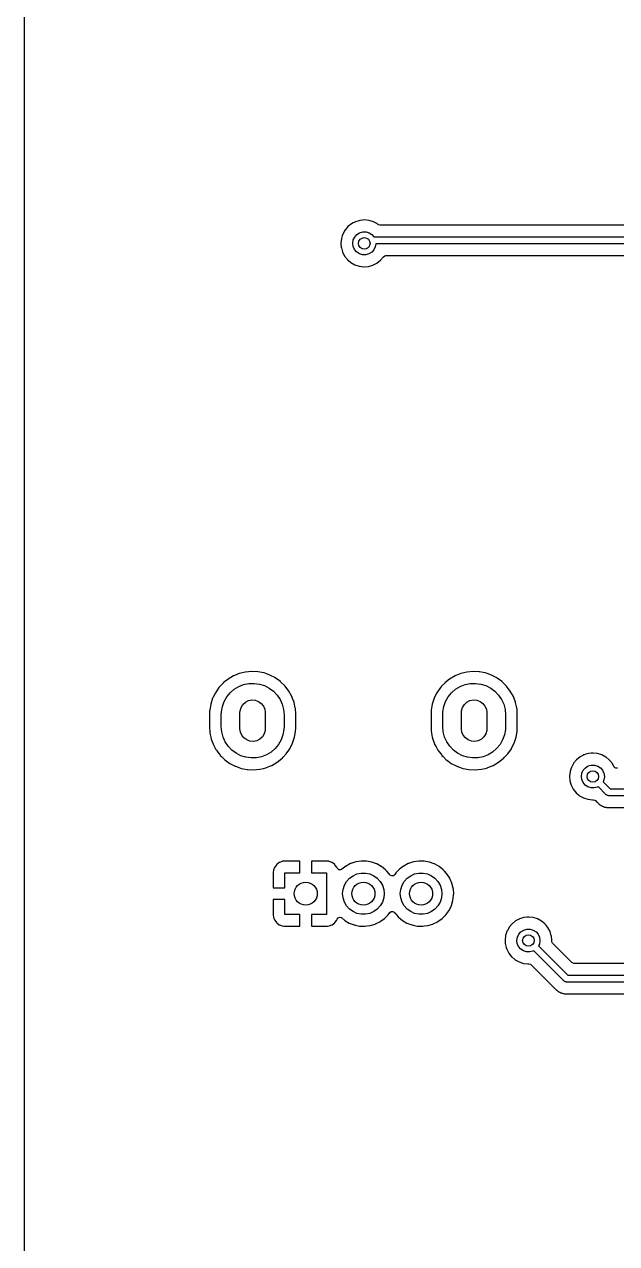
# Model space of a CAD drawing. Extents: x 41 to 172, y -227 to -42.
# Drawn here: x 40.5 to 66.2, y -148.5 to -95.7 of the extents above; entities that cross this region are included whole.
import ezdxf

# ---------------------------------------------------------------- set-up
doc = ezdxf.new("R2010")
doc.units = 0
doc.layers.add('BLACK', color=7, linetype='CONTINUOUS')

msp = doc.modelspace()

# ---------------------------------------------------------------- linework, layer by layer
at = {"layer": 'BLACK', "linetype": 'CONTINUOUS'}
for p, q in [((40.5135, -226.695), (40.5135, -42.5445)), ((54.3665, -104.66), (54.3136, -104.757)), ((54.4059, -104.589), (54.3665, -104.66)), ((54.4088, -104.583), (54.4059, -104.589)), ((54.4059, -104.589), (54.4059, -104.589)), ((54.536, -104.432), (54.4088, -104.583)), ((54.6901, -104.308), (54.536, -104.432)), ((54.7691, -104.267), (54.6901, -104.308)), ((54.8599, -104.219), (54.7691, -104.267)), ((54.8654, -104.216), (54.8599, -104.219)), ((54.8599, -104.219), (54.8599, -104.219)), ((54.959, -104.189), (54.8654, -104.216)), ((55.0492, -104.162), (54.959, -104.189)), ((55.0408, -104.7), (55.1771, -104.661)), ((55.0551, -104.161), (55.0492, -104.162)), ((55.0492, -104.162), (55.0492, -104.162)), ((55.0612, -104.16), (55.0551, -104.161)), ((55.0613, -104.16), (55.0612, -104.16)), ((55.1696, -104.15), (55.0613, -104.16)), ((55.2521, -104.143), (55.1696, -104.15)), ((55.1771, -104.661), (55.3189, -104.661)), ((55.2582, -104.143), (55.2521, -104.143)), ((55.4426, -104.163), (55.2582, -104.143)), ((55.2582, -104.143), (55.2582, -104.143)), ((55.3189, -104.661), (55.4547, -104.702)), ((55.4488, -104.163), (55.4426, -104.163)), ((55.4426, -104.163), (55.4426, -104.163)), ((55.6377, -104.222), (55.4488, -104.163)), ((55.8117, -104.316), (55.6377, -104.222)), ((55.8164, -104.32), (55.8117, -104.316)), ((55.8428, -104.342), (55.8164, -104.32)), ((55.8164, -104.32), (55.8164, -104.32)), ((55.855, -104.35), (55.8428, -104.342)), ((55.9231, -104.37), (55.855, -104.35)), ((73.9802, -104.37), (55.9231, -104.37)), ((54.2538, -104.945), (54.2317, -105.142)), ((54.2317, -105.142), (54.2322, -105.148)), ((54.2322, -105.148), (54.2477, -105.332)), ((54.2897, -104.832), (54.2538, -104.945)), ((54.3117, -104.763), (54.2897, -104.832)), ((54.3136, -104.757), (54.3117, -104.763)), ((54.3117, -104.763), (54.3117, -104.763)), ((54.745, -105.15), (54.7668, -105.01)), ((54.7634, -105.29), (54.745, -105.15)), ((54.7668, -105.01), (54.8271, -104.881)), ((54.8271, -104.881), (54.9209, -104.775)), ((54.9209, -104.775), (55.0408, -104.7)), ((55.4547, -104.702), (55.5737, -104.779)), ((55.5737, -104.779), (55.6597, -104.879)), ((55.6597, -104.879), (74.3266, -104.879)), ((55.743, -105.179), (55.7213, -105.308)), ((74.3283, -105.179), (55.743, -105.179)), ((54.2477, -105.332), (54.2483, -105.339)), ((54.2483, -105.339), (54.2521, -105.352)), ((54.2521, -105.352), (54.2998, -105.519)), ((54.2998, -105.519), (54.3028, -105.529)), ((54.3028, -105.529), (54.3932, -105.705)), ((54.3932, -105.705), (54.516, -105.86)), ((54.8205, -105.42), (54.7634, -105.29)), ((54.9117, -105.529), (54.8205, -105.42)), ((55.0297, -105.607), (54.9117, -105.529)), ((55.1651, -105.65), (55.0297, -105.607)), ((55.3068, -105.652), (55.1651, -105.65)), ((55.4436, -105.615), (55.3068, -105.652)), ((55.5644, -105.541), (55.4436, -105.615)), ((55.6595, -105.436), (55.5644, -105.541)), ((55.7213, -105.308), (55.6595, -105.436)), ((56.0734, -105.74), (56.1274, -105.697)), ((56.1274, -105.697), (56.1748, -105.688)), ((56.1748, -105.688), (73.9775, -105.688)), ((54.516, -105.86), (54.5207, -105.864)), ((54.5207, -105.864), (54.5207, -105.864)), ((54.5207, -105.864), (54.633, -105.96)), ((54.633, -105.96), (54.6666, -105.988)), ((54.6666, -105.988), (54.8393, -106.085)), ((54.8393, -106.085), (55.0274, -106.146)), ((55.0274, -106.146), (55.2238, -106.169)), ((55.2238, -106.169), (55.2299, -106.169)), ((55.2299, -106.169), (55.4148, -106.154)), ((55.2299, -106.169), (55.2299, -106.169)), ((55.4148, -106.154), (55.4148, -106.154)), ((55.4148, -106.154), (55.421, -106.154)), ((55.421, -106.154), (55.6115, -106.101)), ((55.6115, -106.101), (55.617, -106.098)), ((55.617, -106.098), (55.7825, -106.014)), ((55.617, -106.098), (55.617, -106.098)), ((55.7825, -106.014), (55.788, -106.012)), ((55.7825, -106.014), (55.7825, -106.014)), ((55.788, -106.012), (55.9438, -105.89)), ((55.9438, -105.89), (56.0731, -105.74)), ((56.0731, -105.74), (56.0734, -105.74)), ((49.1289, -124.219), (48.9957, -124.361)), ((49.1321, -124.215), (49.1289, -124.219)), ((49.3438, -124.046), (49.1321, -124.215)), ((49.5778, -123.909), (49.3438, -124.046)), ((49.6176, -123.893), (49.5778, -123.909)), ((49.8249, -123.809), (49.6176, -123.893)), ((49.8292, -123.807), (49.8249, -123.809)), ((49.8249, -123.809), (49.8249, -123.809)), ((49.9581, -123.776), (49.8292, -123.807)), ((50.0881, -123.744), (49.9581, -123.776)), ((50.0926, -123.743), (50.0881, -123.744)), ((50.0881, -123.744), (50.0881, -123.744)), ((50.3625, -123.717), (50.0926, -123.743)), ((50.3671, -123.717), (50.3625, -123.717)), ((50.6288, -123.73), (50.3671, -123.717)), ((50.3671, -123.717), (50.3671, -123.717)), ((50.6333, -123.73), (50.6288, -123.73)), ((50.6288, -123.73), (50.6288, -123.73)), ((50.6378, -123.731), (50.6333, -123.73)), ((50.8013, -123.764), (50.6378, -123.731)), ((50.6378, -123.731), (50.6378, -123.731)), ((50.8994, -123.783), (50.8013, -123.764)), ((50.973, -123.809), (50.8994, -123.783)), ((51.1507, -123.872), (50.973, -123.809)), ((51.1508, -123.872), (51.1507, -123.872)), ((51.1551, -123.873), (51.1508, -123.872)), ((51.395, -123.999), (51.1551, -123.873)), ((51.3987, -124.002), (51.395, -123.999)), ((51.5095, -124.083), (51.3987, -124.002)), ((51.6143, -124.159), (51.5095, -124.083)), ((51.6175, -124.162), (51.6143, -124.159)), ((51.7958, -124.337), (51.6175, -124.162)), ((58.7289, -124.219), (58.5957, -124.361)), ((58.7321, -124.215), (58.7289, -124.219)), ((58.9438, -124.046), (58.7321, -124.215)), ((59.1778, -123.909), (58.9438, -124.046)), ((59.2176, -123.893), (59.1778, -123.909)), ((59.4249, -123.809), (59.2176, -123.893)), ((59.4292, -123.807), (59.4249, -123.809)), ((59.4249, -123.809), (59.4249, -123.809)), ((59.5581, -123.776), (59.4292, -123.807)), ((59.6881, -123.744), (59.5581, -123.776)), ((59.6926, -123.743), (59.6881, -123.744)), ((59.6881, -123.744), (59.6881, -123.744)), ((59.9625, -123.717), (59.6926, -123.743)), ((59.9671, -123.717), (59.9625, -123.717)), ((60.2288, -123.73), (59.9671, -123.717)), ((59.9671, -123.717), (59.9671, -123.717)), ((60.2333, -123.73), (60.2288, -123.73)), ((60.2288, -123.73), (60.2288, -123.73)), ((60.2378, -123.731), (60.2333, -123.73)), ((60.4013, -123.764), (60.2378, -123.731)), ((60.2378, -123.731), (60.2378, -123.731)), ((60.4994, -123.783), (60.4013, -123.764)), ((60.573, -123.809), (60.4994, -123.783)), ((60.7507, -123.872), (60.573, -123.809)), ((60.7508, -123.872), (60.7507, -123.872)), ((60.7551, -123.873), (60.7508, -123.872)), ((60.995, -123.999), (60.7551, -123.873)), ((60.9987, -124.002), (60.995, -123.999)), ((61.1095, -124.083), (60.9987, -124.002)), ((61.2143, -124.159), (61.1095, -124.083)), ((61.2175, -124.162), (61.2143, -124.159)), ((61.3958, -124.337), (61.2175, -124.162)), ((48.7904, -124.64), (48.6793, -124.864)), ((48.7924, -124.636), (48.7904, -124.64)), ((48.7904, -124.64), (48.7904, -124.64)), ((48.947, -124.414), (48.7924, -124.636)), ((48.9957, -124.361), (48.947, -124.414)), ((49.2842, -124.82), (49.43, -124.642)), ((49.43, -124.642), (49.6037, -124.491)), ((49.6037, -124.491), (49.8003, -124.372)), ((49.8003, -124.372), (50.0142, -124.287)), ((50.0142, -124.287), (50.2393, -124.24)), ((50.2393, -124.24), (50.4691, -124.232)), ((50.4691, -124.232), (50.697, -124.262)), ((50.697, -124.262), (50.9167, -124.33)), ((50.9167, -124.33), (51.1217, -124.434)), ((51.1217, -124.434), (51.3062, -124.571)), ((51.3062, -124.571), (51.4649, -124.738)), ((51.4649, -124.738), (51.5933, -124.929)), ((51.8082, -124.349), (51.7958, -124.337)), ((51.9727, -124.564), (51.8082, -124.349)), ((52.1043, -124.801), (51.9727, -124.564)), ((58.3904, -124.64), (58.2793, -124.864)), ((58.3924, -124.636), (58.3904, -124.64)), ((58.3904, -124.64), (58.3904, -124.64)), ((58.547, -124.414), (58.3924, -124.636)), ((58.5957, -124.361), (58.547, -124.414)), ((58.8842, -124.82), (59.03, -124.642)), ((59.03, -124.642), (59.2037, -124.491)), ((59.2037, -124.491), (59.4003, -124.372)), ((59.4003, -124.372), (59.6142, -124.287)), ((59.6142, -124.287), (59.8393, -124.24)), ((59.8393, -124.24), (60.0691, -124.232)), ((60.0691, -124.232), (60.297, -124.262)), ((60.297, -124.262), (60.5167, -124.33)), ((60.5167, -124.33), (60.7217, -124.434)), ((60.7217, -124.434), (60.9062, -124.571)), ((60.9062, -124.571), (61.0649, -124.738)), ((61.0649, -124.738), (61.1933, -124.929)), ((61.4082, -124.349), (61.3958, -124.337)), ((61.5727, -124.564), (61.4082, -124.349)), ((61.7043, -124.801), (61.5727, -124.564)), ((48.5864, -125.141), (48.5434, -125.389)), ((48.5872, -125.137), (48.5864, -125.141)), ((48.5864, -125.141), (48.5864, -125.141)), ((48.6716, -124.879), (48.5872, -125.137)), ((48.6793, -124.864), (48.6716, -124.879)), ((49.051, -125.462), (49.092, -125.236)), ((49.092, -125.236), (49.1704, -125.02)), ((49.1704, -125.02), (49.2842, -124.82)), ((49.8609, -125.42), (49.9025, -125.276)), ((49.9025, -125.276), (49.9812, -125.149)), ((49.9812, -125.149), (50.0911, -125.048)), ((50.0911, -125.048), (50.2241, -124.981)), ((50.2241, -124.981), (50.3705, -124.951)), ((50.3705, -124.951), (50.5194, -124.962)), ((50.5194, -124.962), (50.6598, -125.013)), ((50.6598, -125.013), (50.7815, -125.099)), ((50.7815, -125.099), (50.8755, -125.215)), ((50.8755, -125.215), (50.9347, -125.352)), ((51.5933, -124.929), (51.6878, -125.138)), ((51.6878, -125.138), (51.7456, -125.361)), ((52.106, -124.805), (52.1043, -124.801)), ((52.1355, -124.883), (52.106, -124.805)), ((52.106, -124.805), (52.106, -124.805)), ((52.2004, -125.055), (52.1355, -124.883)), ((52.2014, -125.059), (52.2004, -125.055)), ((52.2519, -125.288), (52.2014, -125.059)), ((52.2014, -125.059), (52.2014, -125.059)), ((58.1864, -125.141), (58.1434, -125.389)), ((58.1872, -125.137), (58.1864, -125.141)), ((58.1864, -125.141), (58.1864, -125.141)), ((58.2716, -124.879), (58.1872, -125.137)), ((58.2793, -124.864), (58.2716, -124.879)), ((58.651, -125.462), (58.692, -125.236)), ((58.692, -125.236), (58.7704, -125.02)), ((58.7704, -125.02), (58.8842, -124.82)), ((59.4609, -125.42), (59.5025, -125.276)), ((59.5025, -125.276), (59.5812, -125.149)), ((59.5812, -125.149), (59.6911, -125.048)), ((59.6911, -125.048), (59.8241, -124.981)), ((59.8241, -124.981), (59.9705, -124.951)), ((59.9705, -124.951), (60.1194, -124.962)), ((60.1194, -124.962), (60.2598, -125.013)), ((60.2598, -125.013), (60.3815, -125.099)), ((60.3815, -125.099), (60.4754, -125.215)), ((60.4754, -125.215), (60.5347, -125.352)), ((61.1933, -124.929), (61.2878, -125.138)), ((61.2878, -125.138), (61.3456, -125.361)), ((61.706, -124.805), (61.7043, -124.801)), ((61.7355, -124.883), (61.706, -124.805)), ((61.706, -124.805), (61.706, -124.805)), ((61.8004, -125.055), (61.7355, -124.883)), ((61.8014, -125.059), (61.8004, -125.055)), ((61.8519, -125.288), (61.8014, -125.059)), ((61.8014, -125.059), (61.8014, -125.059)), ((48.5373, -125.474), (48.5365, -125.49)), ((48.5365, -125.49), (48.5365, -126.179)), ((48.5406, -125.408), (48.5373, -125.474)), ((48.5408, -125.404), (48.5406, -125.408)), ((48.5434, -125.389), (48.5408, -125.404)), ((49.045, -125.59), (49.051, -125.462)), ((49.045, -126.11), (49.045, -125.59)), ((49.855, -125.5), (49.8609, -125.42)), ((49.855, -126.2), (49.855, -125.5)), ((50.9347, -125.352), (50.955, -125.5)), ((50.955, -125.5), (50.955, -126.2)), ((51.7456, -125.361), (51.765, -125.59)), ((51.765, -125.59), (51.765, -126.11)), ((52.2589, -125.32), (52.2519, -125.288)), ((52.2627, -125.372), (52.2589, -125.32)), ((52.2732, -125.517), (52.2627, -125.372)), ((52.2735, -125.521), (52.2732, -125.517)), ((52.2735, -126.21), (52.2735, -125.521)), ((58.1373, -125.474), (58.1365, -125.49)), ((58.1365, -125.49), (58.1365, -126.179)), ((58.1406, -125.408), (58.1373, -125.474)), ((58.1408, -125.404), (58.1406, -125.408)), ((58.1434, -125.389), (58.1408, -125.404)), ((58.645, -125.59), (58.651, -125.462)), ((58.645, -126.11), (58.645, -125.59)), ((59.455, -125.5), (59.4609, -125.42)), ((59.455, -126.2), (59.455, -125.5)), ((60.5347, -125.352), (60.555, -125.5)), ((60.555, -125.5), (60.555, -126.2)), ((61.3456, -125.361), (61.365, -125.59)), ((61.365, -125.59), (61.365, -126.11)), ((61.8589, -125.32), (61.8519, -125.288)), ((61.8627, -125.372), (61.8589, -125.32)), ((61.8732, -125.517), (61.8627, -125.372)), ((61.8735, -125.521), (61.8732, -125.517)), ((61.8735, -126.21), (61.8735, -125.521)), ((48.5365, -126.179), (48.5367, -126.181)), ((48.5367, -126.181), (48.5367, -126.181)), ((48.5367, -126.181), (48.5447, -126.292)), ((48.5447, -126.292), (48.5511, -126.38)), ((49.0644, -126.339), (49.045, -126.11)), ((49.8753, -126.348), (49.855, -126.2)), ((50.9491, -126.28), (50.9074, -126.424)), ((50.955, -126.2), (50.9491, -126.28)), ((51.759, -126.238), (51.718, -126.464)), ((51.765, -126.11), (51.759, -126.238)), ((52.2497, -126.409), (52.2686, -126.3)), ((52.2686, -126.3), (52.2692, -126.296)), ((52.2686, -126.3), (52.2686, -126.3)), ((52.2692, -126.296), (52.2735, -126.21)), ((58.1365, -126.179), (58.1367, -126.181)), ((58.1367, -126.181), (58.1447, -126.292)), ((58.1367, -126.181), (58.1367, -126.181)), ((58.1447, -126.292), (58.1511, -126.38)), ((58.6644, -126.339), (58.645, -126.11)), ((59.4753, -126.348), (59.455, -126.2)), ((60.5491, -126.28), (60.5074, -126.424)), ((60.555, -126.2), (60.5491, -126.28)), ((61.359, -126.238), (61.318, -126.464)), ((61.365, -126.11), (61.359, -126.238)), ((61.8497, -126.409), (61.8686, -126.3)), ((61.8686, -126.3), (61.8692, -126.296)), ((61.8686, -126.3), (61.8686, -126.3)), ((61.8692, -126.296), (61.8735, -126.21)), ((48.5511, -126.38), (48.5521, -126.385)), ((48.5521, -126.385), (48.5521, -126.385)), ((48.5521, -126.385), (48.5924, -126.567)), ((48.5924, -126.567), (48.6096, -126.645)), ((48.6096, -126.645), (48.7057, -126.899)), ((49.1222, -126.562), (49.0644, -126.339)), ((49.2167, -126.771), (49.1222, -126.562)), ((49.3451, -126.962), (49.2167, -126.771)), ((49.9345, -126.485), (49.8753, -126.348)), ((50.0285, -126.601), (49.9345, -126.485)), ((50.1502, -126.687), (50.0285, -126.601)), ((50.2906, -126.738), (50.1502, -126.687)), ((50.4395, -126.749), (50.2906, -126.738)), ((50.5859, -126.719), (50.4395, -126.749)), ((50.7189, -126.652), (50.5859, -126.719)), ((50.8288, -126.551), (50.7189, -126.652)), ((50.9074, -126.424), (50.8288, -126.551)), ((51.6396, -126.68), (51.5258, -126.88)), ((51.718, -126.464), (51.6396, -126.68)), ((52.0269, -127.045), (52.1363, -126.825)), ((52.1363, -126.825), (52.1384, -126.821)), ((52.1363, -126.825), (52.1363, -126.825)), ((52.1384, -126.821), (52.2228, -126.563)), ((52.2228, -126.563), (52.2497, -126.409)), ((58.1511, -126.38), (58.1521, -126.385)), ((58.1521, -126.385), (58.1521, -126.385)), ((58.1521, -126.385), (58.1924, -126.567)), ((58.1924, -126.567), (58.2096, -126.645)), ((58.2096, -126.645), (58.3057, -126.899)), ((58.7222, -126.562), (58.6644, -126.339)), ((58.8167, -126.771), (58.7222, -126.562)), ((58.9451, -126.962), (58.8167, -126.771)), ((59.5345, -126.485), (59.4753, -126.348)), ((59.6285, -126.601), (59.5345, -126.485)), ((59.7502, -126.687), (59.6285, -126.601)), ((59.8906, -126.738), (59.7502, -126.687)), ((60.0395, -126.749), (59.8906, -126.738)), ((60.1859, -126.719), (60.0395, -126.749)), ((60.3189, -126.652), (60.1859, -126.719)), ((60.4288, -126.551), (60.3189, -126.652)), ((60.5074, -126.424), (60.4288, -126.551)), ((61.2396, -126.68), (61.1258, -126.88)), ((61.318, -126.464), (61.2396, -126.68)), ((61.6269, -127.045), (61.7363, -126.825)), ((61.7363, -126.825), (61.7384, -126.821)), ((61.7363, -126.825), (61.7363, -126.825)), ((61.7384, -126.821), (61.8228, -126.563)), ((61.8228, -126.563), (61.8497, -126.409)), ((48.7057, -126.899), (48.7551, -126.988)), ((48.7551, -126.988), (48.8146, -127.095)), ((48.8146, -127.095), (48.8373, -127.136)), ((48.8373, -127.136), (48.9031, -127.222)), ((48.9031, -127.222), (48.9582, -127.294)), ((48.9582, -127.294), (49.0018, -127.351)), ((49.0018, -127.351), (49.0051, -127.355)), ((49.0051, -127.355), (49.0051, -127.355)), ((49.0051, -127.355), (49.0582, -127.407)), ((49.5038, -127.129), (49.3451, -126.962)), ((49.6883, -127.266), (49.5038, -127.129)), ((49.8933, -127.37), (49.6883, -127.266)), ((50.113, -127.438), (49.8933, -127.37)), ((51.0097, -127.328), (50.7958, -127.413)), ((51.2063, -127.209), (51.0097, -127.328)), ((51.38, -127.058), (51.2063, -127.209)), ((51.5258, -126.88), (51.38, -127.058)), ((51.7273, -127.432), (51.8599, -127.29)), ((51.8599, -127.29), (51.863, -127.286)), ((51.8599, -127.29), (51.8599, -127.29)), ((51.863, -127.286), (52.0176, -127.064)), ((52.0176, -127.064), (52.0269, -127.045)), ((58.3057, -126.899), (58.3551, -126.988)), ((58.3551, -126.988), (58.4146, -127.095)), ((58.4146, -127.095), (58.4373, -127.136)), ((58.4373, -127.136), (58.5031, -127.222)), ((58.5031, -127.222), (58.5582, -127.294)), ((58.5582, -127.294), (58.6018, -127.351)), ((58.6018, -127.351), (58.6051, -127.355)), ((58.6051, -127.355), (58.6051, -127.355)), ((58.6051, -127.355), (58.6582, -127.407)), ((59.1038, -127.129), (58.9451, -126.962)), ((59.2883, -127.266), (59.1038, -127.129)), ((59.4933, -127.37), (59.2883, -127.266)), ((59.713, -127.438), (59.4933, -127.37)), ((60.6097, -127.328), (60.3958, -127.413)), ((60.8063, -127.209), (60.6097, -127.328)), ((60.98, -127.058), (60.8063, -127.209)), ((61.1258, -126.88), (60.98, -127.058)), ((61.3273, -127.432), (61.4599, -127.29)), ((61.4599, -127.29), (61.463, -127.286)), ((61.4599, -127.29), (61.4599, -127.29)), ((61.463, -127.286), (61.6176, -127.064)), ((61.6176, -127.064), (61.6269, -127.045)), ((64.7176, -127.359), (64.5961, -127.422)), ((64.7659, -127.333), (64.7176, -127.359)), ((64.7714, -127.33), (64.7659, -127.333)), ((64.7659, -127.333), (64.7659, -127.333)), ((64.8501, -127.307), (64.7714, -127.33)), ((64.9552, -127.276), (64.8501, -127.307)), ((64.9611, -127.275), (64.9552, -127.276)), ((64.9552, -127.276), (64.9552, -127.276)), ((64.9672, -127.274), (64.9611, -127.275)), ((64.9673, -127.274), (64.9672, -127.274)), ((65.0756, -127.264), (64.9673, -127.274)), ((65.1581, -127.257), (65.0756, -127.264)), ((65.1642, -127.257), (65.1581, -127.257)), ((65.3486, -127.277), (65.1642, -127.257)), ((65.1642, -127.257), (65.1642, -127.257)), ((65.3548, -127.277), (65.3486, -127.277)), ((65.3486, -127.277), (65.3486, -127.277)), ((65.5437, -127.336), (65.3548, -127.277)), ((65.7177, -127.43), (65.5437, -127.336)), ((49.0582, -127.407), (49.1957, -127.541)), ((49.1957, -127.541), (49.1994, -127.544)), ((49.1994, -127.544), (49.1994, -127.544)), ((49.1994, -127.544), (49.2599, -127.588)), ((49.2599, -127.588), (49.415, -127.701)), ((49.415, -127.701), (49.6549, -127.827)), ((49.6549, -127.827), (49.6592, -127.828)), ((49.6592, -127.828), (49.6593, -127.828)), ((49.6593, -127.828), (49.7747, -127.869)), ((49.7747, -127.869), (49.9106, -127.917)), ((49.9106, -127.917), (50.0087, -127.936)), ((50.3409, -127.468), (50.113, -127.438)), ((50.5707, -127.46), (50.3409, -127.468)), ((50.7958, -127.413), (50.5707, -127.46)), ((50.7219, -127.956), (50.8816, -127.917)), ((50.8816, -127.917), (50.9808, -127.893)), ((50.9808, -127.893), (51.003, -127.884)), ((51.003, -127.884), (51.2279, -127.793)), ((51.2279, -127.793), (51.2322, -127.791)), ((51.2279, -127.793), (51.2279, -127.793)), ((51.2322, -127.791), (51.4662, -127.654)), ((51.4662, -127.654), (51.6683, -127.492)), ((51.6683, -127.492), (51.6744, -127.487)), ((51.6744, -127.487), (51.6779, -127.485)), ((51.6744, -127.487), (51.6744, -127.487)), ((51.6779, -127.485), (51.7273, -127.432)), ((58.6582, -127.407), (58.7957, -127.541)), ((58.7957, -127.541), (58.7994, -127.544)), ((58.7994, -127.544), (58.7994, -127.544)), ((58.7994, -127.544), (58.8599, -127.588)), ((58.8599, -127.588), (59.015, -127.701)), ((59.015, -127.701), (59.2549, -127.827)), ((59.2549, -127.827), (59.2592, -127.828)), ((59.2592, -127.828), (59.2593, -127.828)), ((59.2593, -127.828), (59.3747, -127.869)), ((59.3747, -127.869), (59.5106, -127.917)), ((59.5106, -127.917), (59.6087, -127.936)), ((59.9409, -127.468), (59.713, -127.438)), ((60.1707, -127.46), (59.9409, -127.468)), ((60.3958, -127.413), (60.1707, -127.46)), ((60.3219, -127.956), (60.4816, -127.917)), ((60.4816, -127.917), (60.5808, -127.893)), ((60.5808, -127.893), (60.603, -127.884)), ((60.603, -127.884), (60.8279, -127.793)), ((60.8279, -127.793), (60.8322, -127.791)), ((60.8279, -127.793), (60.8279, -127.793)), ((60.8322, -127.791), (61.0662, -127.654)), ((61.0662, -127.654), (61.2683, -127.492)), ((61.2683, -127.492), (61.2744, -127.487)), ((61.2744, -127.487), (61.2779, -127.485)), ((61.2744, -127.487), (61.2744, -127.487)), ((61.2779, -127.485), (61.3273, -127.432)), ((64.2177, -127.877), (64.1921, -127.957)), ((64.2196, -127.871), (64.2177, -127.877)), ((64.2177, -127.877), (64.2177, -127.877)), ((64.2331, -127.846), (64.2196, -127.871)), ((64.3119, -127.703), (64.2331, -127.846)), ((64.3148, -127.697), (64.3119, -127.703)), ((64.3119, -127.703), (64.3119, -127.703)), ((64.442, -127.546), (64.3148, -127.697)), ((64.5961, -127.422), (64.442, -127.546)), ((64.7331, -127.995), (64.8269, -127.889)), ((64.8269, -127.889), (64.9468, -127.814)), ((64.9468, -127.814), (65.0831, -127.775)), ((65.0831, -127.775), (65.2249, -127.775)), ((65.2249, -127.775), (65.3607, -127.816)), ((65.3607, -127.816), (65.4797, -127.893)), ((65.4797, -127.893), (65.5722, -128.001)), ((65.7224, -127.434), (65.7177, -127.43)), ((65.8637, -127.551), (65.7224, -127.434)), ((65.7224, -127.434), (65.7224, -127.434)), ((65.8701, -127.556), (65.8637, -127.551)), ((65.874, -127.561), (65.8701, -127.556)), ((65.8843, -127.573), (65.874, -127.561)), ((65.874, -127.561), (65.874, -127.561)), ((65.9951, -127.709), (65.8843, -127.573)), ((65.998, -127.715), (65.9951, -127.709)), ((66.0693, -127.849), (65.998, -127.715)), ((65.998, -127.715), (65.998, -127.715)), ((66.0879, -127.875), (66.0693, -127.849)), ((66.1488, -127.912), (66.0879, -127.875)), ((66.2197, -127.909), (66.1488, -127.912)), ((50.0087, -127.936), (50.1722, -127.969)), ((50.1722, -127.969), (50.1722, -127.969)), ((50.1722, -127.969), (50.1767, -127.97)), ((50.1767, -127.97), (50.1812, -127.97)), ((50.1812, -127.97), (50.1812, -127.97)), ((50.1812, -127.97), (50.4429, -127.983)), ((50.4429, -127.983), (50.4429, -127.983)), ((50.4429, -127.983), (50.4475, -127.983)), ((50.4475, -127.983), (50.7174, -127.957)), ((50.7174, -127.957), (50.7219, -127.956)), ((50.7219, -127.956), (50.7219, -127.956)), ((59.6087, -127.936), (59.7722, -127.969)), ((59.7722, -127.969), (59.7722, -127.969)), ((59.7722, -127.969), (59.7767, -127.97)), ((59.7767, -127.97), (59.7812, -127.97)), ((59.7812, -127.97), (59.7812, -127.97)), ((59.7812, -127.97), (60.0429, -127.983)), ((60.0429, -127.983), (60.0429, -127.983)), ((60.0429, -127.983), (60.0475, -127.983)), ((60.0475, -127.983), (60.3174, -127.957)), ((60.3174, -127.957), (60.3219, -127.956)), ((60.3219, -127.956), (60.3219, -127.956)), ((64.1598, -128.059), (64.1377, -128.256)), ((64.1377, -128.256), (64.1543, -128.453)), ((64.1921, -127.957), (64.1598, -128.059)), ((64.651, -128.264), (64.6728, -128.124)), ((64.6694, -128.404), (64.651, -128.264)), ((64.7265, -128.534), (64.6694, -128.404)), ((64.6728, -128.124), (64.7331, -127.995)), ((65.5722, -128.001), (65.6309, -128.13)), ((65.6273, -128.422), (65.5907, -128.498)), ((65.6509, -128.282), (65.6273, -128.422)), ((65.6309, -128.13), (65.651, -128.27)), ((65.651, -128.27), (65.6509, -128.282)), ((64.1543, -128.453), (64.2088, -128.643)), ((64.2088, -128.643), (64.2116, -128.649)), ((64.2116, -128.649), (64.2879, -128.797)), ((64.2879, -128.797), (64.2992, -128.819)), ((64.2992, -128.819), (64.422, -128.974)), ((64.422, -128.974), (64.4267, -128.978)), ((64.4267, -128.978), (64.4267, -128.978)), ((64.4267, -128.978), (64.5226, -129.06)), ((64.8177, -128.643), (64.7265, -128.534)), ((64.9357, -128.721), (64.8177, -128.643)), ((65.0711, -128.764), (64.9357, -128.721)), ((65.2128, -128.766), (65.0711, -128.764)), ((65.3496, -128.729), (65.2128, -128.766)), ((65.3794, -128.711), (65.3496, -128.729)), ((65.7307, -129.062), (65.3794, -128.711)), ((65.5907, -128.498), (65.8989, -128.806)), ((65.8989, -128.806), (79.795, -128.806)), ((64.5226, -129.06), (64.5726, -129.102)), ((64.5726, -129.102), (64.7453, -129.199)), ((64.7453, -129.199), (64.9334, -129.26)), ((64.9334, -129.26), (65.1298, -129.283)), ((65.1298, -129.283), (65.1359, -129.283)), ((65.1359, -129.283), (65.147, -129.282)), ((65.1359, -129.283), (65.1359, -129.283)), ((65.147, -129.282), (65.1677, -129.28)), ((65.1677, -129.28), (65.2372, -129.295)), ((65.2372, -129.295), (65.2665, -129.317)), ((65.2665, -129.317), (65.3131, -129.363)), ((65.3131, -129.363), (65.3211, -129.372)), ((65.3211, -129.372), (65.3254, -129.379)), ((65.3254, -129.379), (65.3312, -129.384)), ((65.3312, -129.384), (65.3312, -129.384)), ((65.3312, -129.384), (65.3771, -129.427)), ((65.3771, -129.427), (65.3799, -129.43)), ((65.3799, -129.43), (65.4005, -129.451)), ((65.4005, -129.451), (65.404, -129.453)), ((65.404, -129.453), (65.413, -129.461)), ((65.413, -129.461), (65.4467, -129.493)), ((65.4467, -129.493), (65.4536, -129.497)), ((65.4536, -129.497), (65.4536, -129.497)), ((65.4536, -129.497), (65.4655, -129.503)), ((65.4655, -129.503), (65.482, -129.514)), ((65.7478, -129.072), (65.7307, -129.062)), ((65.7618, -129.086), (65.7478, -129.072)), ((65.7809, -129.091), (65.7618, -129.086)), ((65.798, -129.101), (65.7809, -129.091)), ((65.8177, -129.101), (65.798, -129.101)), ((65.8368, -129.106), (65.8177, -129.101)), ((79.8571, -129.106), (65.8368, -129.106)), ((65.482, -129.514), (65.4921, -129.522)), ((65.4921, -129.522), (65.4989, -129.527)), ((65.4989, -129.527), (65.5062, -129.53)), ((65.5062, -129.53), (65.5062, -129.53)), ((65.5062, -129.53), (65.5413, -129.545)), ((65.5413, -129.545), (65.552, -129.551)), ((65.552, -129.551), (65.5738, -129.563)), ((65.5738, -129.563), (65.5925, -129.573)), ((65.5925, -129.573), (65.6132, -129.578)), ((65.6132, -129.578), (65.6319, -129.585)), ((65.6319, -129.585), (65.6516, -129.593)), ((65.6516, -129.593), (65.6892, -129.599)), ((65.6892, -129.599), (65.6972, -129.6)), ((65.6972, -129.6), (65.7089, -129.603)), ((65.7089, -129.603), (65.7369, -129.61)), ((65.7369, -129.61), (65.7536, -129.614)), ((65.7536, -129.614), (65.7751, -129.614)), ((65.7751, -129.614), (65.7948, -129.616)), ((65.7948, -129.616), (65.816, -129.619)), ((65.816, -129.619), (65.8619, -129.615)), ((65.8619, -129.615), (65.8738, -129.614)), ((65.8738, -129.614), (78.8906, -129.614)), ((51.4367, -132.094), (51.3602, -132.196)), ((51.4493, -132.082), (51.4367, -132.094)), ((51.5514, -132.005), (51.4493, -132.082)), ((51.5669, -131.997), (51.5514, -132.005)), ((51.6874, -131.952), (51.5669, -131.997)), ((51.7026, -131.948), (51.6874, -131.952)), ((51.7535, -131.942), (51.7026, -131.948)), ((51.7603, -131.942), (51.7535, -131.942)), ((52.4375, -131.942), (51.7603, -131.942)), ((52.4451, -131.944), (52.4375, -131.942)), ((52.4465, -131.945), (52.4451, -131.944)), ((52.451, -131.96), (52.4465, -131.945)), ((52.451, -132.45), (52.451, -131.96)), ((52.9607, -131.948), (52.959, -131.956)), ((52.959, -131.956), (52.959, -132.45)), ((52.9619, -131.946), (52.9607, -131.948)), ((52.9771, -131.942), (52.9619, -131.946)), ((53.6497, -131.942), (52.9771, -131.942)), ((53.6565, -131.942), (53.6497, -131.942)), ((53.7074, -131.948), (53.6565, -131.942)), ((53.7226, -131.952), (53.7074, -131.948)), ((53.8431, -131.997), (53.7226, -131.952)), ((53.8586, -132.005), (53.8431, -131.997)), ((53.9607, -132.082), (53.8586, -132.005)), ((53.9733, -132.094), (53.9607, -132.082)), ((54.0498, -132.196), (53.9733, -132.094)), ((54.6527, -132.049), (54.4565, -132.152)), ((54.6573, -132.047), (54.6527, -132.049)), ((54.6527, -132.049), (54.6527, -132.049)), ((54.8775, -131.975), (54.6573, -132.047)), ((55.1064, -131.94), (54.8775, -131.975)), ((55.1116, -131.94), (55.1064, -131.94)), ((55.2606, -131.942), (55.1116, -131.94)), ((55.1116, -131.94), (55.1116, -131.94)), ((55.338, -131.943), (55.2606, -131.942)), ((55.3431, -131.944), (55.338, -131.943)), ((55.5609, -131.983), (55.3431, -131.944)), ((55.3431, -131.944), (55.3431, -131.944)), ((55.566, -131.984), (55.5609, -131.983)), ((55.5609, -131.983), (55.5609, -131.983)), ((55.5709, -131.985), (55.566, -131.984)), ((55.7795, -132.059), (55.5709, -131.985)), ((55.5709, -131.985), (55.5709, -131.985)), ((55.7844, -132.061), (55.7795, -132.059)), ((55.7795, -132.059), (55.7795, -132.059)), ((55.7889, -132.063), (55.7844, -132.061)), ((55.9826, -132.17), (55.7889, -132.063)), ((55.7889, -132.063), (55.7889, -132.063)), ((57.1527, -132.049), (56.9565, -132.152)), ((57.1573, -132.047), (57.1527, -132.049)), ((57.1527, -132.049), (57.1527, -132.049)), ((57.3775, -131.975), (57.1573, -132.047)), ((57.6064, -131.94), (57.3775, -131.975)), ((57.6116, -131.94), (57.6064, -131.94)), ((57.7606, -131.942), (57.6116, -131.94)), ((57.6116, -131.94), (57.6116, -131.94)), ((57.838, -131.943), (57.7606, -131.942)), ((57.8431, -131.944), (57.838, -131.943)), ((58.0609, -131.983), (57.8431, -131.944)), ((57.8431, -131.944), (57.8431, -131.944)), ((58.066, -131.984), (58.0609, -131.983)), ((58.0609, -131.983), (58.0609, -131.983)), ((58.0709, -131.985), (58.066, -131.984)), ((58.2795, -132.059), (58.0709, -131.985)), ((58.0709, -131.985), (58.0709, -131.985)), ((58.2844, -132.061), (58.2795, -132.059)), ((58.2795, -132.059), (58.2795, -132.059)), ((58.2889, -132.063), (58.2844, -132.061)), ((58.4826, -132.17), (58.2889, -132.063)), ((58.2889, -132.063), (58.2889, -132.063)), ((51.2974, -132.399), (51.297, -132.405)), ((51.297, -132.405), (51.297, -133.078)), ((51.3029, -132.348), (51.2974, -132.399)), ((51.3065, -132.332), (51.3029, -132.348)), ((51.3517, -132.212), (51.3065, -132.332)), ((51.3602, -132.196), (51.3517, -132.212)), ((51.805, -133.096), (51.805, -132.45)), ((51.805, -132.45), (52.451, -132.45)), ((52.959, -132.45), (53.605, -132.45)), ((53.605, -132.45), (53.605, -134.25)), ((54.0583, -132.212), (54.0498, -132.196)), ((54.0689, -132.24), (54.0583, -132.212)), ((54.0817, -132.265), (54.0689, -132.24)), ((54.136, -132.311), (54.0817, -132.265)), ((54.2063, -132.32), (54.136, -132.311)), ((54.2661, -132.292), (54.2063, -132.32)), ((54.2667, -132.293), (54.2661, -132.292)), ((54.2708, -132.29), (54.2667, -132.293)), ((54.4477, -132.157), (54.2708, -132.29)), ((54.4519, -132.154), (54.4477, -132.157)), ((54.4477, -132.157), (54.4477, -132.157)), ((54.4565, -132.152), (54.4519, -132.154)), ((54.6028, -132.681), (54.755, -132.571)), ((54.755, -132.571), (54.9269, -132.494)), ((54.9269, -132.494), (55.1109, -132.455)), ((55.1109, -132.455), (55.2991, -132.455)), ((55.2991, -132.455), (55.4831, -132.494)), ((55.4831, -132.494), (55.655, -132.571)), ((55.655, -132.571), (55.8072, -132.681)), ((55.9871, -132.173), (55.9826, -132.17)), ((55.9826, -132.17), (55.9826, -132.17)), ((55.9912, -132.176), (55.9871, -132.173)), ((56.1648, -132.313), (55.9912, -132.176)), ((55.9912, -132.176), (55.9912, -132.176)), ((56.1689, -132.316), (56.1648, -132.313)), ((56.1648, -132.313), (56.1648, -132.313)), ((56.225, -132.378), (56.1689, -132.316)), ((56.3123, -132.474), (56.225, -132.378)), ((56.3248, -132.488), (56.3123, -132.474)), ((56.3276, -132.492), (56.3248, -132.488)), ((56.35, -132.527), (56.3276, -132.492)), ((56.3276, -132.492), (56.3276, -132.492)), ((56.3707, -132.551), (56.35, -132.527)), ((56.4344, -132.582), (56.3707, -132.551)), ((56.5049, -132.574), (56.4344, -132.582)), ((56.5598, -132.529), (56.5049, -132.574)), ((56.6066, -132.461), (56.5598, -132.529)), ((56.6138, -132.453), (56.6066, -132.461)), ((56.7291, -132.332), (56.6138, -132.453)), ((56.7667, -132.293), (56.7291, -132.332)), ((56.7708, -132.29), (56.7667, -132.293)), ((56.9477, -132.157), (56.7708, -132.29)), ((56.9519, -132.154), (56.9477, -132.157)), ((56.9477, -132.157), (56.9477, -132.157)), ((56.9565, -132.152), (56.9519, -132.154)), ((57.1028, -132.681), (57.255, -132.571)), ((57.255, -132.571), (57.4269, -132.494)), ((57.4269, -132.494), (57.6109, -132.455)), ((57.6109, -132.455), (57.7991, -132.455)), ((57.7991, -132.455), (57.9831, -132.494)), ((57.9831, -132.494), (58.155, -132.571)), ((58.155, -132.571), (58.3072, -132.681)), ((58.4871, -132.173), (58.4826, -132.17)), ((58.4826, -132.17), (58.4826, -132.17)), ((58.4912, -132.176), (58.4871, -132.173)), ((58.6648, -132.313), (58.4912, -132.176)), ((58.4912, -132.176), (58.4912, -132.176)), ((58.6689, -132.316), (58.6648, -132.313)), ((58.6648, -132.313), (58.6648, -132.313)), ((58.725, -132.378), (58.6689, -132.316)), ((58.8123, -132.474), (58.725, -132.378)), ((58.8248, -132.488), (58.8123, -132.474)), ((58.9506, -132.682), (58.8248, -132.488)), ((51.297, -133.078), (51.3015, -133.093)), ((51.3015, -133.093), (51.3029, -133.094)), ((51.3029, -133.094), (51.3105, -133.096)), ((51.3105, -133.096), (51.805, -133.096)), ((54.305, -133.35), (54.3247, -133.163)), ((54.3247, -133.163), (54.3828, -132.984)), ((54.3828, -132.984), (54.4769, -132.821)), ((54.4769, -132.821), (54.6028, -132.681)), ((55.8072, -132.681), (55.9331, -132.821)), ((55.9331, -132.821), (56.0272, -132.984)), ((56.0272, -132.984), (56.0853, -133.163)), ((56.0853, -133.163), (56.105, -133.35)), ((56.805, -133.35), (56.8247, -133.163)), ((56.8247, -133.163), (56.8828, -132.984)), ((56.8828, -132.984), (56.9769, -132.821)), ((56.9769, -132.821), (57.1028, -132.681)), ((58.3072, -132.681), (58.4331, -132.821)), ((58.4331, -132.821), (58.5272, -132.984)), ((58.5272, -132.984), (58.5853, -133.163)), ((58.5853, -133.163), (58.605, -133.35)), ((58.9526, -132.687), (58.9506, -132.682)), ((58.9652, -132.716), (58.9526, -132.687)), ((58.9526, -132.687), (58.9526, -132.687)), ((59.0429, -132.895), (58.9652, -132.716)), ((59.0993, -133.119), (59.0429, -132.895)), ((59.0998, -133.124), (59.0993, -133.119)), ((59.104, -133.175), (59.0998, -133.124)), ((59.0998, -133.124), (59.0998, -133.124)), ((59.1183, -133.35), (59.104, -133.175)), ((51.2987, -133.61), (51.297, -133.618)), ((51.297, -133.618), (51.297, -134.295)), ((51.2999, -133.608), (51.2987, -133.61)), ((51.3151, -133.604), (51.2999, -133.608)), ((51.805, -133.604), (51.3151, -133.604)), ((51.805, -134.25), (51.805, -133.604)), ((54.3247, -133.537), (54.305, -133.35)), ((54.3828, -133.716), (54.3247, -133.537)), ((54.4769, -133.879), (54.3828, -133.716)), ((56.0272, -133.716), (55.9331, -133.879)), ((56.0853, -133.537), (56.0272, -133.716)), ((56.105, -133.35), (56.0853, -133.537)), ((56.8247, -133.537), (56.805, -133.35)), ((56.8828, -133.716), (56.8247, -133.537)), ((56.9769, -133.879), (56.8828, -133.716)), ((58.5272, -133.716), (58.4331, -133.879)), ((58.5853, -133.537), (58.5272, -133.716)), ((58.605, -133.35), (58.5853, -133.537)), ((59.0191, -133.87), (59.0864, -133.649)), ((59.0864, -133.649), (59.1166, -133.419)), ((59.1166, -133.419), (59.1183, -133.35)), ((52.451, -134.25), (51.805, -134.25)), ((52.451, -134.744), (52.451, -134.25)), ((53.605, -134.25), (52.959, -134.25)), ((52.959, -134.25), (52.959, -134.74)), ((54.6028, -134.019), (54.4769, -133.879)), ((54.755, -134.129), (54.6028, -134.019)), ((54.9269, -134.206), (54.755, -134.129)), ((55.1109, -134.245), (54.9269, -134.206)), ((55.2991, -134.245), (55.1109, -134.245)), ((55.4831, -134.206), (55.2991, -134.245)), ((55.655, -134.129), (55.4831, -134.206)), ((55.8072, -134.019), (55.655, -134.129)), ((55.9331, -133.879), (55.8072, -134.019)), ((56.2813, -134.266), (56.3504, -134.17)), ((56.3504, -134.17), (56.4064, -134.126)), ((56.4064, -134.126), (56.4771, -134.12)), ((56.4771, -134.12), (56.54, -134.153)), ((56.54, -134.153), (56.5601, -134.178)), ((56.5601, -134.178), (56.5618, -134.18)), ((56.5618, -134.18), (56.5618, -134.18)), ((56.5618, -134.18), (56.5645, -134.185)), ((56.5645, -134.185), (56.7161, -134.36)), ((57.1028, -134.019), (56.9769, -133.879)), ((57.255, -134.129), (57.1028, -134.019)), ((57.4269, -134.206), (57.255, -134.129)), ((57.6109, -134.245), (57.4269, -134.206)), ((57.7991, -134.245), (57.6109, -134.245)), ((57.9831, -134.206), (57.7991, -134.245)), ((58.155, -134.129), (57.9831, -134.206)), ((58.3072, -134.019), (58.155, -134.129)), ((58.4331, -133.879), (58.3072, -134.019)), ((58.7813, -134.266), (58.9021, -134.098)), ((58.9021, -134.098), (58.9165, -134.078)), ((58.9165, -134.078), (58.934, -134.042)), ((58.934, -134.042), (59.0168, -133.875)), ((59.0168, -133.875), (59.0191, -133.87)), ((59.0168, -133.875), (59.0168, -133.875)), ((51.297, -134.295), (51.2974, -134.301)), ((51.2974, -134.301), (51.3029, -134.352)), ((51.3029, -134.352), (51.3065, -134.368)), ((51.3065, -134.368), (51.3517, -134.488)), ((51.3517, -134.488), (51.3602, -134.504)), ((51.3602, -134.504), (51.4367, -134.606)), ((51.4367, -134.606), (51.4493, -134.618)), ((51.4493, -134.618), (51.5514, -134.695)), ((51.5514, -134.695), (51.5669, -134.703)), ((51.5669, -134.703), (51.6874, -134.748)), ((51.6874, -134.748), (51.7026, -134.752)), ((51.7026, -134.752), (51.7535, -134.758)), ((51.7535, -134.758), (51.7603, -134.758)), ((51.7603, -134.758), (52.4329, -134.758)), ((52.4329, -134.758), (52.4481, -134.754)), ((52.4481, -134.754), (52.4493, -134.752)), ((52.4493, -134.752), (52.451, -134.744)), ((52.959, -134.74), (52.9635, -134.755)), ((52.9635, -134.755), (52.9649, -134.756)), ((52.9649, -134.756), (52.9725, -134.758)), ((52.9725, -134.758), (53.6497, -134.758)), ((53.6497, -134.758), (53.6565, -134.758)), ((53.6565, -134.758), (53.7074, -134.752)), ((53.7074, -134.752), (53.7226, -134.748)), ((53.7226, -134.748), (53.8431, -134.703)), ((53.8431, -134.703), (53.8586, -134.695)), ((53.8586, -134.695), (53.9607, -134.618)), ((53.9607, -134.618), (53.9733, -134.606)), ((53.9733, -134.606), (54.0498, -134.504)), ((54.0498, -134.504), (54.0583, -134.488)), ((54.0583, -134.488), (54.0703, -134.456)), ((54.0703, -134.456), (54.1129, -134.399)), ((54.1129, -134.399), (54.1795, -134.375)), ((54.1795, -134.375), (54.2488, -134.39)), ((54.2488, -134.39), (54.2687, -134.403)), ((54.2687, -134.403), (54.3943, -134.508)), ((54.3943, -134.508), (54.5943, -134.625)), ((54.5943, -134.625), (54.8107, -134.707)), ((54.8107, -134.707), (54.8158, -134.708)), ((54.8158, -134.708), (54.8158, -134.708)), ((54.8158, -134.708), (54.8688, -134.719)), ((54.8688, -134.719), (55.0377, -134.753)), ((55.0377, -134.753), (55.1683, -134.758)), ((55.1683, -134.758), (55.2639, -134.762)), ((55.2639, -134.762), (55.264, -134.762)), ((55.264, -134.762), (55.2691, -134.762)), ((55.2691, -134.762), (55.2742, -134.761)), ((55.2742, -134.761), (55.3473, -134.752)), ((55.2742, -134.761), (55.2742, -134.761)), ((55.3473, -134.752), (55.4988, -134.732)), ((55.4988, -134.732), (55.5038, -134.731)), ((55.5038, -134.731), (55.7157, -134.667)), ((55.5038, -134.731), (55.5038, -134.731)), ((55.7157, -134.667), (55.7207, -134.666)), ((55.7207, -134.666), (55.7306, -134.661)), ((55.7306, -134.661), (55.924, -134.566)), ((55.924, -134.566), (55.9241, -134.566)), ((55.9241, -134.566), (55.9287, -134.564)), ((55.9287, -134.564), (56.1172, -134.429)), ((56.1172, -134.429), (56.2813, -134.266)), ((56.7161, -134.36), (56.8257, -134.451)), ((56.8257, -134.451), (56.8798, -134.496)), ((56.8798, -134.496), (56.8943, -134.508)), ((56.8943, -134.508), (57.0943, -134.625)), ((57.0943, -134.625), (57.3107, -134.707)), ((57.3107, -134.707), (57.3158, -134.708)), ((57.3158, -134.708), (57.3158, -134.708)), ((57.3158, -134.708), (57.3688, -134.719)), ((57.3688, -134.719), (57.5377, -134.753)), ((57.5377, -134.753), (57.6683, -134.758)), ((57.6683, -134.758), (57.7639, -134.762)), ((57.7639, -134.762), (57.764, -134.762)), ((57.764, -134.762), (57.7691, -134.762)), ((57.7691, -134.762), (57.7742, -134.761)), ((57.7742, -134.761), (57.8473, -134.752)), ((57.7742, -134.761), (57.7742, -134.761)), ((57.8473, -134.752), (57.9988, -134.732)), ((57.9988, -134.732), (58.0038, -134.731)), ((58.0038, -134.731), (58.2157, -134.667)), ((58.0038, -134.731), (58.0038, -134.731)), ((58.2157, -134.667), (58.2207, -134.666)), ((58.2207, -134.666), (58.2306, -134.661)), ((58.2306, -134.661), (58.424, -134.566)), ((58.424, -134.566), (58.4241, -134.566)), ((58.4241, -134.566), (58.4287, -134.564)), ((58.4287, -134.564), (58.6172, -134.429)), ((58.6172, -134.429), (58.7813, -134.266)), ((61.6401, -134.667), (61.5208, -134.809)), ((61.644, -134.663), (61.6401, -134.667)), ((61.648, -134.658), (61.644, -134.663)), ((61.8021, -134.534), (61.648, -134.658)), ((61.9511, -134.456), (61.8021, -134.534)), ((61.9719, -134.445), (61.9511, -134.456)), ((61.9774, -134.442), (61.9719, -134.445)), ((61.9719, -134.445), (61.9719, -134.445)), ((62.1098, -134.403), (61.9774, -134.442)), ((62.1612, -134.388), (62.1098, -134.403)), ((62.1671, -134.387), (62.1612, -134.388)), ((62.1612, -134.388), (62.1612, -134.388)), ((62.1732, -134.386), (62.1671, -134.387)), ((62.1733, -134.386), (62.1732, -134.386)), ((62.2975, -134.375), (62.1733, -134.386)), ((62.3641, -134.369), (62.2975, -134.375)), ((62.3702, -134.369), (62.3641, -134.369)), ((62.5546, -134.389), (62.3702, -134.369)), ((62.3702, -134.369), (62.3702, -134.369)), ((62.5608, -134.389), (62.5546, -134.389)), ((62.5546, -134.389), (62.5546, -134.389)), ((62.7497, -134.448), (62.5608, -134.389)), ((62.9237, -134.542), (62.7497, -134.448)), ((62.9284, -134.546), (62.9237, -134.542)), ((63.0677, -134.661), (62.9284, -134.546)), ((62.9284, -134.546), (62.9284, -134.546)), ((63.0761, -134.668), (63.0677, -134.661)), ((63.08, -134.673), (63.0761, -134.668)), ((63.1049, -134.703), (63.08, -134.673)), ((63.08, -134.673), (63.08, -134.673)), ((63.2011, -134.821), (63.1049, -134.703)), ((61.3658, -135.171), (61.3437, -135.368)), ((61.3811, -135.123), (61.3658, -135.171)), ((61.4237, -134.989), (61.3811, -135.123)), ((61.4256, -134.983), (61.4237, -134.989)), ((61.4237, -134.989), (61.4237, -134.989)), ((61.4472, -134.943), (61.4256, -134.983)), ((61.5179, -134.815), (61.4472, -134.943)), ((61.5208, -134.809), (61.5179, -134.815)), ((61.5179, -134.815), (61.5179, -134.815)), ((61.857, -135.376), (61.8788, -135.236)), ((61.8788, -135.236), (61.9391, -135.107)), ((61.9391, -135.107), (62.0329, -135.001)), ((62.0329, -135.001), (62.1528, -134.926)), ((62.1528, -134.926), (62.2891, -134.887)), ((62.2891, -134.887), (62.4309, -134.887)), ((62.4309, -134.887), (62.5667, -134.928)), ((62.5667, -134.928), (62.6857, -135.005)), ((62.6857, -135.005), (62.7782, -135.113)), ((62.7782, -135.113), (62.8369, -135.242)), ((62.8369, -135.242), (62.857, -135.382)), ((63.2939, -134.996), (63.2011, -134.821)), ((63.3115, -135.054), (63.2939, -134.996)), ((63.3471, -135.172), (63.3115, -135.054)), ((63.3511, -135.185), (63.3471, -135.172)), ((63.3704, -135.382), (63.3511, -135.185)), ((61.3437, -135.368), (61.3442, -135.374)), ((61.3442, -135.374), (61.3556, -135.51)), ((61.3556, -135.51), (61.3603, -135.565)), ((61.3603, -135.565), (61.362, -135.571)), ((61.362, -135.571), (61.3953, -135.687)), ((61.3953, -135.687), (61.4148, -135.755)), ((61.4148, -135.755), (61.5052, -135.931)), ((61.8754, -135.516), (61.857, -135.376)), ((61.9325, -135.646), (61.8754, -135.516)), ((62.0237, -135.755), (61.9325, -135.646)), ((62.1417, -135.833), (62.0237, -135.755)), ((62.2771, -135.876), (62.1417, -135.833)), ((62.5556, -135.841), (62.4188, -135.878)), ((62.5854, -135.823), (62.5556, -135.841)), ((63.9019, -137.139), (62.5854, -135.823)), ((62.8333, -135.534), (62.7967, -135.61)), ((62.7967, -135.61), (64.0701, -136.883)), ((62.8569, -135.394), (62.8333, -135.534)), ((62.857, -135.382), (62.8569, -135.394)), ((63.37, -135.41), (63.3703, -135.386)), ((63.3729, -135.438), (63.37, -135.41)), ((63.3703, -135.386), (63.3704, -135.382)), ((63.3703, -135.386), (63.3703, -135.386)), ((63.4069, -135.501), (63.3729, -135.438)), ((64.2439, -136.338), (63.4069, -135.501)), ((61.5052, -135.931), (61.628, -136.086)), ((61.628, -136.086), (61.6327, -136.09)), ((61.6327, -136.09), (61.6327, -136.09)), ((61.6327, -136.09), (61.7723, -136.209)), ((61.7723, -136.209), (61.7786, -136.214)), ((61.7786, -136.214), (61.9513, -136.311)), ((61.9513, -136.311), (62.1394, -136.372)), ((62.1394, -136.372), (62.3358, -136.395)), ((62.4188, -135.878), (62.2771, -135.876)), ((64.2648, -136.354), (64.2439, -136.338)), ((64.3329, -136.374), (64.2648, -136.354)), ((74.6152, -136.374), (64.3329, -136.374)), ((62.3358, -136.395), (62.3419, -136.395)), ((62.3419, -136.395), (62.353, -136.394)), ((62.3419, -136.395), (62.3419, -136.395)), ((62.353, -136.394), (62.3737, -136.392)), ((62.3737, -136.392), (62.4432, -136.407)), ((62.4432, -136.407), (62.4725, -136.429)), ((62.4725, -136.429), (63.4843, -137.441)), ((64.0701, -136.883), (74.9616, -136.883)), ((63.919, -137.149), (63.9019, -137.139)), ((63.933, -137.163), (63.919, -137.149)), ((63.9521, -137.168), (63.933, -137.163)), ((63.9692, -137.178), (63.9521, -137.168)), ((63.9889, -137.178), (63.9692, -137.178)), ((64.008, -137.183), (63.9889, -137.178)), ((67.795, -137.183), (64.008, -137.183)), ((63.4843, -137.441), (63.4923, -137.449)), ((63.4923, -137.449), (63.4966, -137.456)), ((63.4966, -137.456), (63.5024, -137.462)), ((63.5024, -137.462), (63.5024, -137.462)), ((63.5024, -137.462), (63.5483, -137.505)), ((63.5483, -137.505), (63.5511, -137.507)), ((63.5511, -137.507), (63.5717, -137.528)), ((63.5717, -137.528), (63.5752, -137.531)), ((63.5752, -137.531), (63.5842, -137.538)), ((63.5842, -137.538), (63.6179, -137.57)), ((63.6179, -137.57), (63.6248, -137.574)), ((63.6248, -137.574), (63.6248, -137.574)), ((63.6248, -137.574), (63.6367, -137.58)), ((63.6367, -137.58), (63.6532, -137.591)), ((63.6532, -137.591), (63.6633, -137.599)), ((63.6633, -137.599), (63.6701, -137.604)), ((63.6701, -137.604), (63.6774, -137.607)), ((63.6774, -137.607), (63.6774, -137.607)), ((63.6774, -137.607), (63.7125, -137.623)), ((63.7125, -137.623), (63.7232, -137.628)), ((63.7232, -137.628), (63.7637, -137.65)), ((63.7637, -137.65), (63.7844, -137.655)), ((63.7844, -137.655), (63.8031, -137.662)), ((63.8031, -137.662), (63.8228, -137.67)), ((63.8228, -137.67), (63.8666, -137.677)), ((63.8666, -137.677), (63.8684, -137.678)), ((63.8684, -137.678), (63.8801, -137.68)), ((63.8801, -137.68), (63.9081, -137.687)), ((63.9081, -137.687), (63.9248, -137.691)), ((63.9248, -137.691), (63.9463, -137.691)), ((63.9463, -137.691), (63.966, -137.693)), ((63.966, -137.693), (63.9872, -137.696)), ((63.9872, -137.696), (64.0331, -137.692)), ((64.0331, -137.692), (64.045, -137.691)), ((64.045, -137.691), (67.1605, -137.691))]:
    msp.add_line(p, q, dxfattribs=at)
at = {"layer": 'BLACK'}
for centre, radius in [((55.245, -105.156), 0.25), ((65.151, -128.27), 0.25), ((52.705, -133.35), 0.5), ((55.205, -133.35), 0.5), ((57.705, -133.35), 0.5), ((62.357, -135.382), 0.25)]:
    msp.add_circle(centre, radius, dxfattribs=at)

doc.saveas('drawing.dxf')
